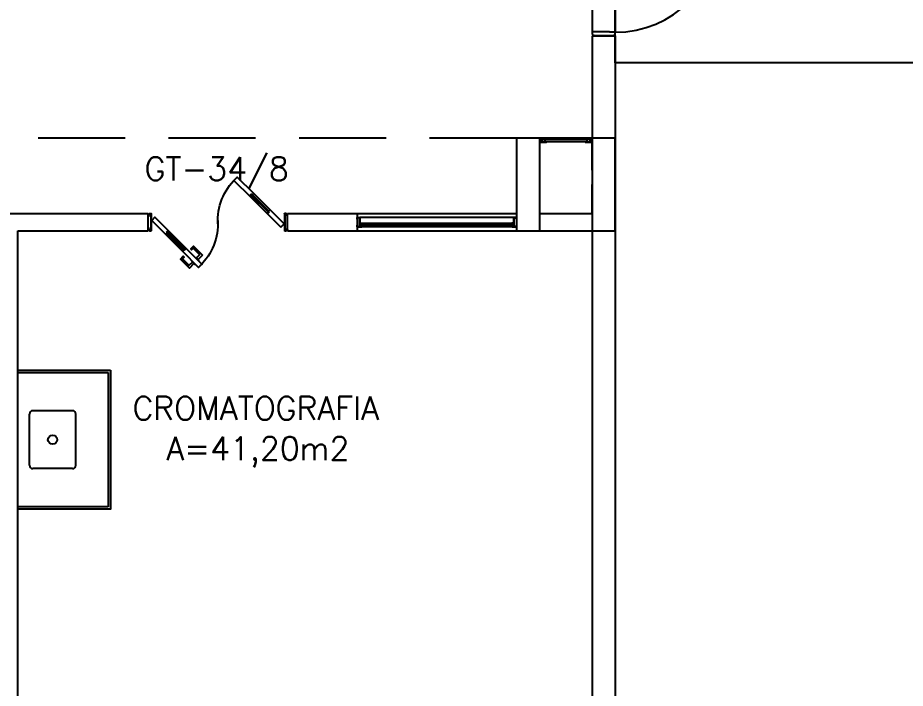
# Model space of a CAD drawing. Header units: millimetres. Extents: x 2128 to 2646, y 1972 to 2207.
# Drawn here: x 2409.51 to 2417.16, y 2104.3 to 2110.08 of the extents above; entities that cross this region are included whole.
import ezdxf

# ---------------------------------------------------------------- set-up
doc = ezdxf.new("R2010")
doc.units = ezdxf.units.MM
doc.linetypes.add('HIDDEN', pattern=[0.375, 0.25, -0.125])
for name, color, linetype in [('AR-ALV', 2, 'Continuous'), ('AR-BANCADAS', 1, 'Continuous'), ('AR-ESCADA', 2, 'Continuous'), ('AR-ESQ', 1, 'Continuous'), ('AR-ESTC', 3, 'Continuous'), ('AR-PEITORIL', 1, 'Continuous'), ('AR-PF-maçaneta', 1, 'Continuous'), ('AR-PF-mov', 1, 'Continuous'), ('AR-PF-pm1', 2, 'Continuous'), ('AR-PF-soleira', 1, 'Continuous'), ('AR-PISO', 1, 'Continuous'), ('AR-PORTA', 1, 'Continuous'), ('AR-PROJ', 1, 'HIDDEN'), ('BC- VISTA', 1, 'Continuous'), ('BC-CUBA', 1, 'Continuous'), ('COZ1', 1, 'Continuous'), ('DT-ESQ-BAGUETE-C', 1, 'Continuous'), ('DT-ESQ-BAGUETE-V', 1, 'Continuous'), ('DT-ESQ-CHAPA DOBRADA-V', 1, 'Continuous'), ('DT-ESQ-MARCO-V', 1, 'Continuous'), ('DT-ESQ-PERFIL CADEIRA-C', 2, 'Continuous'), ('DT-ESQ-PERFIL CADEIRA-V', 2, 'Continuous'), ('DT-ESQ-PERFIL U-C', 2, 'Continuous'), ('DT-ESQ-VENEZIANA-C', 1, 'Continuous'), ('DT-ESQ-VENEZIANA-V', 1, 'Continuous'), ('DT-ESQ-VIDRO-C', 2, 'Continuous'), ('DT-TXTMOD', 1, 'Continuous'), ('ENDEREÇO', 2, 'Continuous'), ('ES-GUARDACORPO', 2, 'Continuous'), ('es-linhacorte', 1, 'Continuous'), ('ES-PILAR', 3, 'Continuous'), ('ibio', 2, 'Continuous'), ('Layer4', 4, 'Continuous'), ('maçaneta', 1, 'Continuous'), ('mov', 1, 'Continuous'), ('PM-PERFIL U-C', 2, 'Continuous'), ('PM-VIDRO', 2, 'Continuous'), ('pm1', 2, 'Continuous'), ('pm2', 2, 'Continuous'), ('PROJ2', 1, 'HIDDEN'), ('TEXTO', 2, 'Continuous'), ('Área', 2, 'Continuous')]:
    doc.layers.add(name, color=color, linetype=linetype)
doc.styles.add('S10', font='simplex.shx', dxfattribs={"height": 0.1})
doc.styles.add('UNB-100', font='simplex.shx', dxfattribs={"height": 0.2})
doc.styles.add('UNB1-100', font='simplex.shx', dxfattribs={"height": 0.2})

# ---------------------------------------------------------------- blocks, each defined once
blk = doc.blocks.new('CUBAbnc-01P')
at = {"layer": 'COZ1'}
for p, q in [((-0.25, -0.4705), (-0.25, -0.1305)), ((-0.22, -0.1005), (0.22, -0.1005)), ((0.25, -0.4705), (0.25, -0.1305)), ((-0.22, -0.5005), (0.22, -0.5005))]:
    blk.add_line(p, q, dxfattribs=at)
blk.add_circle((0, -0.3005), 0.04, dxfattribs=at)
for centre, start, end in [((-0.22, -0.1305), 90, 180), ((0.22, -0.1305), 0, 90), ((-0.22, -0.4705), 180, 270), ((0.22, -0.4705), 270, 0)]:
    blk.add_arc(centre, 0.03, start, end, dxfattribs=at)
blk = doc.blocks.new('BCP01')
at = {"layer": 'BC- VISTA'}
for p, q in [((0, -0.02), (0.78, -0.02)), ((0.78, -0.02), (0.78, -1.18)), ((0.78, -1.18), (0, -1.18))]:
    blk.add_line(p, q, dxfattribs=at)
blk.add_lwpolyline([(0.8, 0), (0.8, -1.2), (0, -1.2), (0, 0)], close=True, dxfattribs=at)
at = {"layer": 'BC-CUBA', "rotation": 90}
blk.add_blockref('CUBAbnc-01P', (0, -0.6), dxfattribs=at)
blk = doc.blocks.new('EF01-P')
at = {"layer": 'DT-ESQ-BAGUETE-C', "ltscale": 0.1}
for points in [[(0.0015, 0.035), (0.015, 0.035), (0.015, 0.0335), (0.0015, 0.0335), (0.0015, 0.005), (0.015, 0.005), (0.015, 0.0035), (0.0015, 0.0035, -0.414214), (0, 0.005), (0, 0.0335, -0.414214)], [(0.4485, 0.035), (0.435, 0.035), (0.435, 0.0335), (0.4485, 0.0335), (0.4485, 0.005), (0.435, 0.005), (0.435, 0.0035), (0.4485, 0.0035, 0.414214), (0.45, 0.005), (0.45, 0.0335, 0.414214)]]:
    blk.add_lwpolyline(points, format="xyb", close=True, dxfattribs=at)
at = {"layer": 'DT-ESQ-PERFIL CADEIRA-C', "ltscale": 0.1}
for points in [[(0.01, 0.0015), (0.01, 0.003), (0.0015, 0.003, 1), (0.0015, 0), (0.015, 0, 0.414214), (0.0165, 0.0015), (0.0165, 0.0335), (0.043, 0.0335)], [(0.043, 0.0065), (0.018, 0.0065), (0.018, 0.0165), (0.0165, 0.0165), (0.0165, 0.0065, 0.414214), (0.018, 0.005), (0.043, 0.005), (0.0565, 0.005, 1), (0.0565, 0.008), (0.043, 0.008), (0.043, 0.02), (0.043, 0.032), (0.0565, 0.032, 1), (0.0565, 0.035), (0.043, 0.035), (0.0165, 0.035, 0.414214), (0.015, 0.0335), (0.015, 0.0015), (0.0015, 0.0015)], [(0.0415, 0.02), (0.0415, 0.032, -0.414214), (0.043, 0.0335), (0.0565, 0.0335)], [(0.0415, 0.02), (0.0415, 0.008, 0.414214), (0.043, 0.0065), (0.0565, 0.0065)], [(0.407, 0.0065), (0.432, 0.0065), (0.432, 0.0165), (0.4335, 0.0165), (0.4335, 0.0065, -0.414214), (0.432, 0.005), (0.407, 0.005), (0.3935, 0.005, -1), (0.3935, 0.008), (0.407, 0.008), (0.407, 0.02), (0.407, 0.032), (0.3935, 0.032, -1), (0.3935, 0.035), (0.407, 0.035), (0.4335, 0.035, -0.414214), (0.435, 0.0335), (0.435, 0.0015), (0.4485, 0.0015)], [(0.4085, 0.02), (0.4085, 0.032, 0.414214), (0.407, 0.0335), (0.3935, 0.0335)], [(0.4085, 0.02), (0.4085, 0.008, -0.414214), (0.407, 0.0065), (0.3935, 0.0065)], [(0.44, 0.0015), (0.44, 0.003), (0.4485, 0.003, -1), (0.4485, 0), (0.435, 0, -0.414214), (0.4335, 0.0015), (0.4335, 0.0335), (0.407, 0.0335)]]:
    blk.add_lwpolyline(points, format="xyb", dxfattribs=at)
at = {"layer": 'DT-ESQ-PERFIL CADEIRA-V', "ltscale": 0.1}
blk.add_line((0.015, 0), (0.435, 0), dxfattribs=at)
at = {"layer": 'DT-ESQ-VENEZIANA-C', "ltscale": 0.1}
for p, q in [((0.043, 0.0105), (0.407, 0.0105)), ((0.043, 0.009), (0.407, 0.009))]:
    blk.add_line(p, q, dxfattribs=at)
at = {"layer": 'DT-ESQ-VENEZIANA-V', "ltscale": 0.1}
blk.add_line((0.043, 0.031), (0.407, 0.031), dxfattribs=at)
blk = doc.blocks.new('ES-2P-1PAV-D')
at = {"color": 1}
blk.add_line((4.75, -0.775), (4.55, -0.775), dxfattribs=at)
for q in [(2.95, -0.975), (2.75, -1.575)]:
    blk.add_line((2.75, -0.975), q)
at = {"layer": 'AR-PISO'}
for p, q in [((6.35, 0.775), (0, 0.775)), ((0, -0.775), (0, 0.775)), ((6.35, 0.775), (6.35, -0.775)), ((4.55, -0.775), (0, -0.775))]:
    blk.add_line(p, q, dxfattribs=at)
at = {"layer": 'AR-PISO', "color": 2}
for p, q in [((4.8, -0.9), (6.3, -0.9)), ((4.8, -1.2), (6.3, -1.2)), ((4.8, -1.5), (6.3, -1.5)), ((4.8, -1.8), (6.3, -1.8)), ((4.8, -2.1), (6.2103, -2.1)), ((4.8, -2.4), (5.6974, -2.4)), ((4.8, -2.7), (5.1112, -2.7))]:
    blk.add_line(p, q, dxfattribs=at)
at = {"layer": 'ES-GUARDACORPO'}
for p, q in [((4.75, -0.775), (4.75, -0.775)), ((4.8, -0.9), (4.8, -0.775)), ((6.3, -0.775), (6.3, -2.0475)), ((6.35, -0.775), (6.35, -2.0183)), ((4.8, -2.8555), (4.8, -0.9))]:
    blk.add_line(p, q, dxfattribs=at)
for centre in [(4.775, -0.775), (6.325, -0.775)]:
    blk.add_arc(centre, 0.025, 0, 180, dxfattribs=at)
at = {"layer": 'es-linhacorte'}
for p, q in [((5.5781, -2.4698), (6.5692, -1.8901)), ((5.4619, -2.5955), (5.5781, -2.4182)), ((5.5781, -2.4182), (5.5781, -2.4698)), ((4.6489, -2.9309), (5.4795, -2.516)), ((5.4795, -2.516), (5.4619, -2.5955))]:
    blk.add_line(p, q, dxfattribs=at)
at = {"layer": 'ES-PILAR'}
for p, q in [((2.75, -1.575), (2.95, -1.575)), ((4.75, -3.9), (4.55, -3.9))]:
    blk.add_line(p, q, dxfattribs=at)
for points in [[(4.55, -1.35), (4.55, -1.32), (4.55, -0.775), (4.75, -0.775), (4.75, -1.32), (4.75, -1.35), (4.75, -3.9), (4.55, -3.9)], [(2.75, -0.975), (2.95, -0.975), (2.95, -1.575), (2.75, -1.575)]]:
    blk.add_lwpolyline(points, close=True, dxfattribs=at)
at = {"layer": 'Layer4'}
for p, q in [((4.55, -1.32), (4.55, -1.35)), ((4.75, -1.32), (4.75, -1.35))]:
    blk.add_line(p, q, dxfattribs=at)
at = {"layer": 'PROJ2', "ltscale": 0.01}
for p, q in [((2.95, -0.775), (2.95, -5.6)), ((3, -0.775), (3, -5.55)), ((4.5, -3.9), (4.5, -0.775)), ((4.55, -0.775), (4.55, -0.775)), ((4.5, -0.9), (3, -0.9)), ((4.5, -1.2), (3, -1.2)), ((4.5, -1.5), (3, -1.5)), ((4.5, -1.8), (3, -1.8)), ((6.3, -2.0475), (6.3, -5.55)), ((6.35, -2.0183), (6.35, -5.6)), ((4.5, -2.1), (3, -2.1)), ((6.2103, -2.1), (6.3, -2.1)), ((4.5, -2.4), (3, -2.4)), ((5.6974, -2.4), (6.3, -2.4)), ((4.5, -2.7), (3, -2.7)), ((5.1112, -2.7), (6.3, -2.7)), ((4.8, -3.9), (4.8, -2.8555)), ((4.5, -3), (3, -3)), ((4.8, -3), (6.3, -3)), ((4.5, -3.3), (3, -3.3)), ((4.8, -3.3), (6.3, -3.3)), ((4.5, -3.6), (3, -3.6)), ((4.8, -3.6), (6.3, -3.6)), ((4.5, -3.9), (3, -3.9)), ((4.5, -3.9), (4.5, -4.025)), ((4.55, -3.9), (4.55, -4.025)), ((4.75, -3.9), (4.75, -4.025)), ((4.8, -3.9), (6.3, -3.9)), ((4.8, -3.9), (4.8, -4.025)), ((6.3, -5.55), (3, -5.55)), ((6.35, -5.6), (2.95, -5.6))]:
    blk.add_line(p, q, dxfattribs=at)
for centre in [(4.525, -4.025), (4.775, -4.025)]:
    blk.add_arc(centre, 0.025, 180, 0, dxfattribs=at)
blk = doc.blocks.new('pcf-alv-01p-esq')
at = {"layer": 'AR-PF-maçaneta'}
blk.add_line((0.13, 0.3425), (0.13, 0.9575), dxfattribs=at)
for points in [[(0.09, 0.9575), (0.105, 0.9575), (0.105, 0.9625), (0.095, 0.9675), (0.08, 0.9675), (0.08, 0.9325), (0.095, 0.9325), (0.105, 0.9375), (0.105, 0.9425), (0.09, 0.9425)], [(0.13, 0.3575), (0.09, 0.3575), (0.09, 0.3425), (0.15, 0.3425), (0.15, 0.9575), (0.09, 0.9575), (0.09, 0.9425), (0.13, 0.9425)], [(0.09, 0.3425), (0.105, 0.3425), (0.105, 0.3375), (0.095, 0.3325), (0.08, 0.3325), (0.08, 0.3675), (0.095, 0.3675), (0.105, 0.3625), (0.105, 0.3575), (0.09, 0.3575)]]:
    blk.add_lwpolyline(points, dxfattribs=at)
at = {"layer": 'AR-PF-mov'}
blk.add_arc((0.03, 0.2), 0.9, 0, 90, dxfattribs=at)
at = {"layer": 'AR-PF-pm1'}
for p, q in [((0, 0.01), (0, 0.19)), ((0.01, 0.19), (0, 0.19)), ((0.01, 0.2), (0.03, 0.2)), ((0.01, 0.2), (0.01, 0.19)), ((0.03, 0.2), (0.03, 0.15)), ((0.95, 0.2), (0.93, 0.2)), ((0.93, 0.2), (0.93, 0.15)), ((0.95, 0.2), (0.95, 0.19)), ((0.95, 0.19), (0.96, 0.19)), ((0.96, 0.01), (0.96, 0.19)), ((0.03, 0.15), (0.035, 0.15)), ((0.035, 0.15), (0.035, 0)), ((0.93, 0.15), (0.925, 0.15)), ((0.925, 0.15), (0.925, 0)), ((0.01, 0.01), (0, 0.01)), ((0.01, 0), (0.01, 0.01)), ((0.035, 0), (0.01, 0)), ((0.925, 0), (0.95, 0)), ((0.95, 0), (0.95, 0.01)), ((0.95, 0.01), (0.96, 0.01))]:
    blk.add_line(p, q, dxfattribs=at)
blk.add_lwpolyline([(0.08, 1.1), (0.08, 0.2), (0.03, 0.2), (0.03, 1.1)], close=True, dxfattribs=at)
at = {"layer": 'AR-PF-soleira'}
for p, q in [((0.08, 0.2), (0.93, 0.2)), ((0.035, 0), (0.925, 0))]:
    blk.add_line(p, q, dxfattribs=at)
blk = doc.blocks.new('EF06A-P')
at = {"layer": 'DT-ESQ-BAGUETE-C', "ltscale": 0.1}
for points in [[(0.039, -0.05), (0.0255, -0.05), (0.0255, -0.0485), (0.039, -0.0485), (0.039, -0.0365), (0.0255, -0.0365), (0.0255, -0.035), (0.039, -0.035, -0.414214), (0.0405, -0.0365), (0.0405, -0.0485, -0.414214)], [(1.336, -0.05), (1.3495, -0.05), (1.3495, -0.0485), (1.336, -0.0485), (1.336, -0.0365), (1.3495, -0.0365), (1.3495, -0.035), (1.336, -0.035, 0.414214), (1.3345, -0.0365), (1.3345, -0.0485, 0.414214)]]:
    blk.add_lwpolyline(points, format="xyb", close=True, dxfattribs=at)
at = {"layer": 'DT-ESQ-BAGUETE-V', "ltscale": 0.1}
blk.add_line((1.336, -0.05), (0.039, -0.05), dxfattribs=at)
at = {"layer": 'DT-ESQ-CHAPA DOBRADA-V', "ltscale": 0.1}
blk.add_line((1.335, -0.067), (0.04, -0.067), dxfattribs=at)
at = {"layer": 'DT-ESQ-MARCO-V', "ltscale": 0.1}
for p, q in [((0.0235, -0.035), (1.3515, -0.035)), ((0.0235, -0.115), (1.3515, -0.115))]:
    blk.add_line(p, q, dxfattribs=at)
at = {"layer": 'DT-ESQ-PERFIL U-C', "ltscale": 0.1}
for points in [[(0.025, -0.0655), (0.025, -0.0655, 0.414214), (0.0235, -0.067), (0.0235, -0.1135), (0.0015, -0.1135), (0.0015, -0.1), (0, -0.1), (0, -0.1135, 0.414214), (0.0015, -0.115), (0.0235, -0.115, 0.414214), (0.025, -0.1135), (0.025, -0.067), (0.04, -0.067, 1), (0.04, -0.064), (0.025, -0.064), (0.025, -0.0365, 0.414214), (0.0235, -0.035), (0.0015, -0.035, 0.414214), (0, -0.0365), (0, -0.05), (0.0015, -0.05), (0.0015, -0.0365), (0.0235, -0.0365), (0.0235, -0.064, 0.414214), (0.025, -0.0655), (0.04, -0.0655)], [(1.35, -0.0655), (1.35, -0.0655, -0.414214), (1.3515, -0.067), (1.3515, -0.1135), (1.3735, -0.1135), (1.3735, -0.1), (1.375, -0.1), (1.375, -0.1135, -0.414214), (1.3735, -0.115), (1.3515, -0.115, -0.414214), (1.35, -0.1135), (1.35, -0.067), (1.335, -0.067, -1), (1.335, -0.064), (1.35, -0.064), (1.35, -0.0365, -0.414214), (1.3515, -0.035), (1.3735, -0.035, -0.414214), (1.375, -0.0365), (1.375, -0.05), (1.3735, -0.05), (1.3735, -0.0365), (1.3515, -0.0365), (1.3515, -0.064, -0.414214), (1.35, -0.0655), (1.335, -0.0655)]]:
    blk.add_lwpolyline(points, format="xyb", dxfattribs=at)
at = {"layer": 'DT-ESQ-VIDRO-C', "ltscale": 0.1}
blk.add_lwpolyline([(0.027, -0.062), (0.027, -0.052), (1.348, -0.052), (1.348, -0.062)], close=True, dxfattribs=at)
at = {"layer": 'DT-TXTMOD', "ltscale": 0.1, "style": 'S10', "flags": 3}
blk.add_attdef('EF06A', (0.05, 0), '', height=0.1, dxfattribs=at)
blk = doc.blocks.new('PM7B')
at = {"layer": 'maçaneta'}
for points in [[(0.7317, -0.2081), (0.7706, -0.247), (0.7848, -0.2329), (0.7576, -0.2056, -0.414214), (0.7576, -0.2035), (0.8131, -0.148), (0.8272, -0.1622), (0.8343, -0.1551), (0.8095, -0.1303)], [(0.806, -0.2824), (0.8449, -0.3213), (0.9227, -0.2435), (0.8979, -0.2187), (0.8908, -0.2258), (0.905, -0.2399), (0.8495, -0.2954, -0.414214), (0.8474, -0.2954), (0.8201, -0.2682)], [(0.8449, -0.3213), (0.806, -0.2824), (0.8201, -0.2682), (0.8474, -0.2954, 0.414214), (0.8495, -0.2954), (0.905, -0.2399), (0.8908, -0.2258), (0.8979, -0.2187), (0.9227, -0.2435)]]:
    blk.add_lwpolyline(points, format="xyb", close=True, dxfattribs=at)
for points in [[(0.7918, -0.2258), (0.7636, -0.2541), (0.7671, -0.2576), (0.7954, -0.2293)], [(0.7918, -0.2258), (0.7636, -0.2541), (0.7671, -0.2576), (0.7954, -0.2293)], [(0.8272, -0.2612), (0.7989, -0.2894), (0.7954, -0.2859), (0.8237, -0.2576)], [(0.8272, -0.2612), (0.7989, -0.2894), (0.7954, -0.2859), (0.8237, -0.2576)]]:
    blk.add_lwpolyline(points, close=True, dxfattribs=at)
at = {"layer": 'mov'}
for centre, start, end in [((0.0994, 0.0888), 356.80287, 46.39924), ((1.1006, 0.0612), 176.80287, 226.39924)]:
    blk.add_arc(centre, 0.5014, start, end, dxfattribs=at)
at = {"layer": 'PM-PERFIL U-C'}
for p, q in [((0, 0.12), (0, 0.1385)), ((0.002, 0.12), (0, 0.12)), ((0.0015, 0.14), (0.01, 0.14)), ((0.0105, 0.138), (0.002, 0.138)), ((0.002, 0.138), (0.002, 0.12)), ((0.01, 0.14), (0.01, 0.1485)), ((0.0115, 0.15), (0.0235, 0.15)), ((0.023, 0.148), (0.012, 0.148)), ((0.012, 0.148), (0.012, 0.1395)), ((0.023, 0.148), (0.023, 0.002)), ((0.025, 0.1485), (0.025, 0.0015)), ((1.175, 0.1485), (1.175, 0.0015)), ((1.1885, 0.15), (1.1765, 0.15)), ((1.177, 0.148), (1.188, 0.148)), ((1.177, 0.148), (1.177, 0.002)), ((1.188, 0.148), (1.188, 0.1395)), ((1.1895, 0.138), (1.198, 0.138)), ((1.19, 0.14), (1.19, 0.1485)), ((1.1985, 0.14), (1.19, 0.14)), ((1.198, 0.138), (1.198, 0.12)), ((1.198, 0.12), (1.2, 0.12)), ((1.2, 0.12), (1.2, 0.1385)), ((0, 0.0115), (0, 0.03)), ((0, 0.03), (0.002, 0.03)), ((0.01, 0.01), (0.0015, 0.01)), ((0.002, 0.03), (0.002, 0.012)), ((0.002, 0.012), (0.0105, 0.012)), ((0.01, 0.0015), (0.01, 0.01)), ((0.0235, 0), (0.0115, 0)), ((0.012, 0.0105), (0.012, 0.002)), ((0.012, 0.002), (0.023, 0.002)), ((1.1765, 0), (1.1885, 0)), ((1.188, 0.002), (1.177, 0.002)), ((1.188, 0.0105), (1.188, 0.002)), ((1.198, 0.012), (1.1895, 0.012)), ((1.19, 0.01), (1.1985, 0.01)), ((1.19, 0.0015), (1.19, 0.01)), ((1.198, 0.03), (1.198, 0.012)), ((1.2, 0.03), (1.198, 0.03)), ((1.2, 0.0115), (1.2, 0.03))]:
    blk.add_line(p, q, dxfattribs=at)
for centre, start, end in [((0.0015, 0.1385), 90, 180), ((0.0115, 0.1485), 90, 180), ((0.0105, 0.1395), 270, 0), ((0.0235, 0.1485), 0, 90), ((1.1765, 0.1485), 90, 180), ((1.1895, 0.1395), 180, 270), ((1.1885, 0.1485), 0, 90), ((1.1985, 0.1385), 0, 90), ((0.0015, 0.0115), 180, 270), ((0.0115, 0.0015), 180, 270), ((0.0105, 0.0105), 0, 90), ((0.0235, 0.0015), 269.93864, 0), ((1.1765, 0.0015), 180, 270.06136), ((1.1895, 0.0105), 90, 180), ((1.1885, 0.0015), 270, 0), ((1.1985, 0.0115), 270, 0)]:
    blk.add_arc(centre, 0.0015, start, end, dxfattribs=at)
at = {"layer": 'PM-VIDRO'}
for p, q in [((0.1607, 0.1707), (0.3021, 0.3122)), ((0.3092, 0.3051), (0.1677, 0.1637)), ((0.8908, -0.1551), (1.0323, -0.0137)), ((1.0393, -0.0207), (0.8979, -0.1622))]:
    blk.add_line(p, q, dxfattribs=at)
at = {"layer": 'pm1'}
for p, q in [((0.3021, 0.3122), (0.2915, 0.3228)), ((0.3021, 0.3122), (0.3092, 0.3192)), ((0.3268, 0.3016), (0.3092, 0.3192)), ((0.3162, 0.3122), (0.3092, 0.3051)), ((0.3198, 0.2945), (0.3092, 0.3051)), ((0.3268, 0.3016), (0.3198, 0.2945)), ((0.0296, 0.0609), (0.1501, 0.1813)), ((0.1783, 0.1531), (0.0579, 0.0326)), ((0.1501, 0.1813), (0.1607, 0.1707)), ((0.1536, 0.1637), (0.1607, 0.1707)), ((0.1713, 0.146), (0.1536, 0.1637)), ((0.1677, 0.1637), (0.1607, 0.1566)), ((0.1677, 0.1637), (0.1783, 0.1531)), ((0.1783, 0.1531), (0.1713, 0.146)), ((0.0579, 0.0326), (0.0296, 0.0609)), ((1.0217, -0.0031), (1.0287, 0.004)), ((1.0287, 0.004), (1.0464, -0.0137)), ((1.0323, -0.0137), (1.0393, -0.0066)), ((1.0464, -0.0137), (1.0393, -0.0207)), ((0.8732, -0.1516), (0.8802, -0.1445)), ((0.8732, -0.1516), (0.8908, -0.1692)), ((0.8802, -0.1445), (0.8908, -0.1551)), ((0.8838, -0.1622), (0.8908, -0.1551)), ((0.8979, -0.1622), (0.8908, -0.1692)), ((0.8979, -0.1622), (0.9085, -0.1728))]:
    blk.add_line(p, q, dxfattribs=at)
for points in [[(0.2915, 0.3228), (0.4329, 0.4642), (0.4612, 0.4359), (0.3198, 0.2945)], [(1.0323, -0.0137), (1.0217, -0.0031), (1.1421, 0.1174), (1.1704, 0.0891), (1.0499, -0.0313), (1.0393, -0.0207)], [(0.9085, -0.1728), (0.7671, -0.3142), (0.7388, -0.2859), (0.8732, -0.1516)]]:
    blk.add_lwpolyline(points, dxfattribs=at)
at = {"layer": 'pm2', "color": 1}
for p, q in [((0.1501, 0.1813), (0.2915, 0.3228)), ((0.3198, 0.2945), (0.1783, 0.1531)), ((0.8802, -0.1445), (1.0217, -0.0031)), ((1.0499, -0.0313), (0.9085, -0.1728))]:
    blk.add_line(p, q, dxfattribs=at)

msp = doc.modelspace()

# ---------------------------------------------------------------- linework, layer by layer
at = {"layer": 'AR-ALV'}
for p, q in [((2414.4615, 2109.9226), (2414.4615, 2109.0401)), ((2414.6615, 2109.9226), (2414.4615, 2109.9226)), ((2414.6615, 2109.9226), (2414.6615, 2109.0401)), ((2408.6615, 2108.3901), (2410.6365, 2108.3901)), ((2410.6365, 2108.2401), (2410.6365, 2108.3901)), ((2411.8365, 2108.3901), (2412.4365, 2108.3901)), ((2411.8365, 2108.2401), (2411.8365, 2108.3901)), ((2412.4365, 2108.3901), (2412.4365, 2108.2401)), ((2414.0115, 2108.3901), (2414.4615, 2108.3901)), ((2409.5115, 2108.2401), (2410.6365, 2108.2401)), ((2409.5115, 2099.9151), (2409.5115, 2108.2401)), ((2411.8365, 2108.2401), (2412.4365, 2108.2401)), ((2414.0115, 2108.2401), (2414.4615, 2108.2401)), ((2414.4615, 2108.2401), (2414.4615, 2099.9151)), ((2414.6615, 2108.2401), (2414.6615, 2099.9151))]:
    msp.add_line(p, q, dxfattribs=at)
at = {"layer": 'AR-ESTC'}
for p, q in [((2414.0115, 2109.0401), (2413.8115, 2109.0401)), ((2413.8115, 2109.0401), (2413.8115, 2108.2401)), ((2414.0115, 2108.2401), (2414.0115, 2109.0401)), ((2414.6615, 2109.0401), (2414.4615, 2109.0401)), ((2414.4615, 2109.0401), (2414.4615, 2108.2401)), ((2414.6615, 2108.2401), (2414.6615, 2109.0401)), ((2413.8115, 2108.2401), (2414.0115, 2108.2401)), ((2414.4615, 2108.2401), (2414.6615, 2108.2401))]:
    msp.add_line(p, q, dxfattribs=at)
at = {"layer": 'AR-PEITORIL'}
for p, q in [((2412.4365, 2108.3901), (2413.8115, 2108.3901)), ((2412.4365, 2108.2401), (2413.8115, 2108.2401))]:
    msp.add_line(p, q, dxfattribs=at)
at = {"layer": 'AR-PROJ', "ltscale": 3}
msp.add_line((2413.8115, 2109.0401), (2372.6615, 2109.0401), dxfattribs=at)
at = {"layer": 'AR-PROJ'}
msp.add_line((2414.4615, 2108.3901), (2414.4615, 2109.0401), dxfattribs=at)
at = {"layer": 'ibio'}
msp.add_lwpolyline([(2414.6615, 2115.9651), (2414.6615, 2111.2401), (2421.0115, 2111.2401), (2421.0115, 2104.8651), (2417.6115, 2104.8651), (2417.6115, 2109.6901), (2414.6615, 2109.6901), (2414.6615, 2099.3151)], dxfattribs=at)

# ---------------------------------------------------------------- block references
at = {"layer": 'AR-BANCADAS'}
msp.add_blockref('BCP01', (2409.5115, 2107.0401), dxfattribs=at)
at = {"layer": 'AR-ESCADA'}
msp.add_blockref('ES-2P-1PAV-D', (2414.6615, 2110.4651), dxfattribs=at)
at = {"layer": 'AR-ESQ', "rotation": 180}
for name, p in [('EF01-P', (2414.4615, 2109.0401)), ('EF06A-P', (2413.8115, 2108.2401))]:
    msp.add_blockref(name, p, dxfattribs=at)
at = {"layer": 'AR-PORTA', "rotation": 270}
msp.add_blockref('pcf-alv-01p-esq', (2414.4615, 2110.8826), dxfattribs=at)
at = {"layer": 'AR-PORTA', "xscale": -1}
msp.add_blockref('PM7B', (2411.8365, 2108.2401), dxfattribs=at)

# ---------------------------------------------------------------- texts
at = {"layer": 'ENDEREÇO', "style": 'UNB1-100'}
msp.add_text('GT-34/8', height=0.2, dxfattribs=at).set_placement((2410.6055, 2108.6761))
at = {"layer": 'TEXTO', "style": 'UNB-100'}
msp.add_text('CROMATOGRAFIA', height=0.2, dxfattribs=at).set_placement((2410.5002, 2106.6113))
at = {"layer": 'Área', "style": 'UNB-100'}
msp.add_text('A=41,20m2', height=0.2, dxfattribs=at).set_placement((2410.7928, 2106.2644))

doc.saveas('drawing.dxf')
